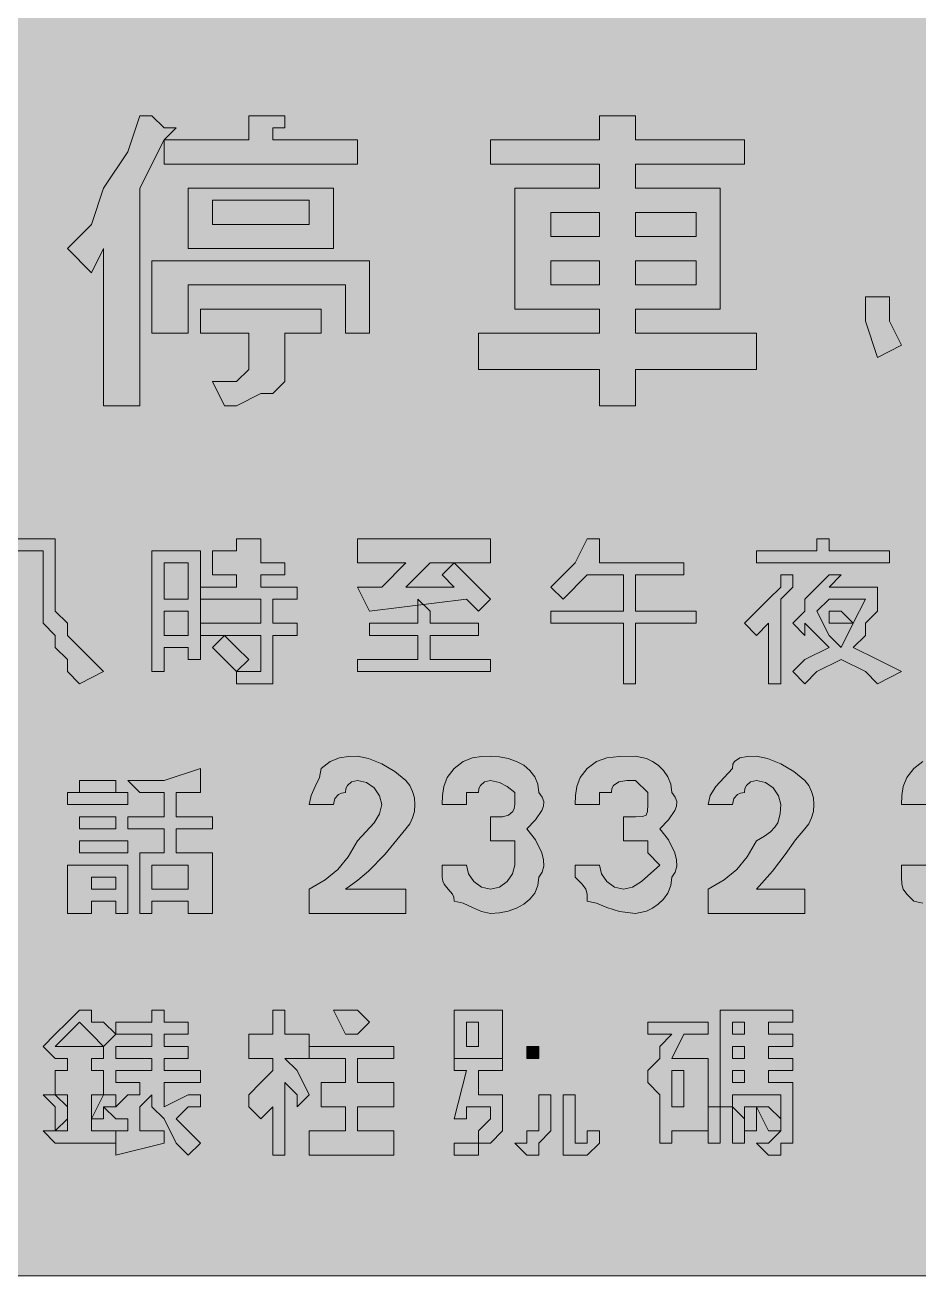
# Model space of a CAD drawing. Header units: metres. Extents: x 10 to 558, y 11 to 260.
# Drawn here: x 284 to 372.7, y 11.3 to 135.5 of the extents above; entities that cross this region are included whole.
import ezdxf

# ---------------------------------------------------------------- set-up
doc = ezdxf.new("R2010")
doc.units = ezdxf.units.M
doc.layers.add('FILL_BLUE_0000FF', color=7, linetype='Continuous', true_color=0x0000ff)
doc.layers.add('FILL_WHITE_FFFFFF', color=7, linetype='Continuous', true_color=0xffffff)

msp = doc.modelspace()

# ---------------------------------------------------------------- hatches: boundary and pattern name
at = {"layer": 'FILL_BLUE_0000FF', "true_color": 0x0000ff}
h = msp.add_hatch(color=7, dxfattribs=at)
h.dxf.hatch_style = 1
h.paths.add_polyline_path([(551.8, 259.63), (552.54, 259.47), (553.8, 258.93), (554.83, 258.16), (555.75, 257.28), (556.54, 256.78), (557.14, 256.19), (557.56, 255.55), (557.85, 254.88), (558.11, 253.57), (558.15, 252.48), (558.15, 18.48), (558.15, 16.08), (557.44, 15.2), (556.95, 14.43), (556.46, 13.89), (556.15, 13.73), (555.75, 13.68), (555.3, 12.89), (554.83, 12.29), (554.34, 11.87), (553.8, 11.58), (552.54, 11.32), (550.95, 11.28), (16.95, 11.28), (13.35, 11.28), (13.3, 11.68), (13.14, 11.99), (12.6, 12.48), (11.83, 12.97), (10.95, 13.68), (10.26, 14.6), (9.9, 15.63), (9.77, 16.89), (9.75, 18.48), (9.75, 252.48), (9.75, 254.88), (9.8, 255.28), (9.94, 255.59), (10.35, 256.08), (10.76, 256.57), (10.9, 256.88), (10.95, 257.28), (11.83, 257.47), (12.6, 257.88), (13.35, 258.48), (14.25, 258.67), (15.15, 259.08), (16.05, 259.49), (16.95, 259.68), (550.95, 259.68), (551.8, 259.63)])
at = {"layer": 'FILL_WHITE_FFFFFF', "true_color": 0xffffff}
h = msp.add_hatch(color=7, dxfattribs=at)
h.dxf.hatch_style = 1
h.paths.add_polyline_path([(297.75, 125.28), (298.95, 125.28), (297.75, 124.08), (295.35, 119.28), (295.35, 97.68), (291.75, 97.68), (291.75, 113.28), (290.55, 110.88), (288.15, 113.28), (290.55, 115.68), (291.75, 119.28), (294.15, 122.88), (295.35, 126.48), (296.55, 126.48), (297.75, 125.28)])
h = msp.add_hatch(color=7, dxfattribs=at)
h.dxf.hatch_style = 1
h.paths.add_polyline_path([(308.55, 126.48), (309.75, 126.48), (309.75, 125.28), (308.55, 125.28), (308.55, 124.08), (316.95, 124.08), (316.95, 121.68), (297.75, 121.68), (297.75, 124.08), (306.15, 124.08), (306.15, 126.48), (308.55, 126.48)])
h = msp.add_hatch(color=7, dxfattribs=at)
h.dxf.hatch_style = 1
h.paths.add_polyline_path([(344.55, 124.08), (355.35, 124.08), (355.35, 121.68), (344.55, 121.68), (344.55, 119.28), (352.95, 119.28), (352.95, 107.28), (344.55, 107.28), (344.55, 104.88), (356.55, 104.88), (356.55, 101.28), (344.55, 101.28), (344.55, 97.68), (340.95, 97.68), (340.95, 101.28), (328.95, 101.28), (328.95, 104.88), (340.95, 104.88), (340.95, 107.28), (332.55, 107.28), (332.55, 119.28), (340.95, 119.28), (340.95, 121.68), (330.15, 121.68), (330.15, 124.08), (340.95, 124.08), (340.95, 126.48), (344.55, 126.48), (344.55, 125.28), (344.55, 124.08)])
h.paths.add_polyline_path([(340.95, 114.48), (340.95, 116.88), (336.15, 116.88), (336.15, 114.48), (340.95, 114.48)], flags=16)
h.paths.add_polyline_path([(336.15, 109.68), (340.95, 109.68), (340.95, 112.08), (336.15, 112.08), (336.15, 109.68)], flags=16)
h.paths.add_polyline_path([(344.55, 116.88), (344.55, 114.48), (350.55, 114.48), (350.55, 116.88), (344.55, 116.88)], flags=16)
h.paths.add_polyline_path([(350.55, 112.08), (344.55, 112.08), (344.55, 109.68), (350.55, 109.68), (350.55, 112.08)], flags=16)
h = msp.add_hatch(color=7, dxfattribs=at)
h.dxf.hatch_style = 1
h.paths.add_polyline_path([(314.55, 113.28), (300.15, 113.28), (300.15, 119.28), (314.55, 119.28), (314.55, 113.28)])
h.paths.add_polyline_path([(312.15, 118.08), (302.55, 118.08), (302.55, 115.68), (312.15, 115.68), (312.15, 118.08)], flags=16)
h = msp.add_hatch(color=7, dxfattribs=at)
h.dxf.hatch_style = 1
h.paths.add_polyline_path([(318.15, 112.08), (318.15, 104.88), (315.75, 104.88), (315.75, 109.68), (300.15, 109.68), (300.15, 104.88), (296.55, 104.88), (296.55, 112.08), (318.15, 112.08)])
h = msp.add_hatch(color=7, dxfattribs=at)
h.dxf.hatch_style = 1
h.paths.add_polyline_path([(369.75, 106.08), (370.95, 103.68), (368.55, 102.48), (367.35, 106.08), (367.35, 108.48), (369.75, 108.48), (369.75, 106.08)])
h = msp.add_hatch(color=7, dxfattribs=at)
h.dxf.hatch_style = 1
h.paths.add_polyline_path([(313.35, 107.28), (313.35, 104.88), (309.75, 104.88), (309.75, 102.48), (309.75, 100.08), (308.55, 98.88), (307.35, 98.88), (304.95, 97.68), (303.75, 97.68), (302.55, 100.08), (303.75, 100.08), (304.95, 100.08), (306.15, 101.28), (306.15, 102.48), (306.15, 104.88), (301.35, 104.88), (301.35, 107.28), (313.35, 107.28)])
h = msp.add_hatch(color=7, dxfattribs=at)
h.dxf.hatch_style = 1
h.paths.add_polyline_path([(286.95, 84.48), (286.95, 80.88), (286.95, 79.68), (286.95, 78.48), (286.95, 77.28), (288.15, 76.08), (288.15, 74.88), (289.35, 73.68), (290.55, 72.48), (291.75, 71.28), (289.35, 70.08), (288.15, 71.28), (288.15, 72.48), (286.95, 73.68), (286.95, 74.88), (285.75, 76.08), (285.75, 78.48), (285.75, 79.68), (285.75, 80.88), (285.75, 83.28), (280.95, 83.28), (280.95, 84.48), (286.95, 84.48)])
h = msp.add_hatch(color=7, dxfattribs=at)
h.dxf.hatch_style = 1
h.paths.add_polyline_path([(304.95, 80.88), (302.55, 80.88), (302.55, 83.28), (304.95, 83.28), (304.95, 84.48), (307.35, 84.48), (307.35, 82.08), (309.75, 82.08), (309.75, 80.88), (307.35, 80.88), (307.35, 79.68), (310.95, 79.68), (310.95, 78.48), (308.55, 78.48), (308.55, 76.08), (310.95, 76.08), (310.95, 74.88), (308.55, 74.88), (308.55, 71.28), (308.55, 70.08), (307.35, 70.08), (306.15, 70.08), (304.95, 70.08), (304.95, 71.28), (306.15, 71.28), (307.35, 71.28), (307.35, 72.48), (307.35, 74.88), (301.35, 74.88), (301.35, 76.08), (307.35, 76.08), (307.35, 78.48), (301.35, 78.48), (301.35, 79.68), (304.95, 79.68), (304.95, 80.88)])
h = msp.add_hatch(color=7, dxfattribs=at)
h.dxf.hatch_style = 1
h.paths.add_polyline_path([(330.15, 78.48), (328.95, 77.28), (327.75, 78.48), (318.15, 77.28), (316.95, 79.68), (319.35, 79.68), (321.75, 82.08), (316.95, 82.08), (316.95, 84.48), (330.15, 84.48), (330.15, 82.08), (326.55, 82.08), (328.95, 79.68), (330.15, 78.48)])
h.paths.add_polyline_path([(324.15, 82.08), (321.75, 79.68), (326.55, 79.68), (325.35, 80.88), (326.55, 82.08), (324.15, 82.08)], flags=16)
h = msp.add_hatch(color=7, dxfattribs=at)
h.dxf.hatch_style = 1
h.paths.add_polyline_path([(340.95, 82.08), (349.35, 82.08), (349.35, 80.88), (344.55, 80.88), (344.55, 77.28), (350.55, 77.28), (350.55, 76.08), (344.55, 76.08), (344.55, 70.08), (343.35, 70.08), (343.35, 76.08), (336.15, 76.08), (336.15, 77.28), (343.35, 77.28), (343.35, 80.88), (339.75, 80.88), (337.35, 78.48), (336.15, 79.68), (338.55, 82.08), (339.75, 84.48), (340.95, 84.48), (340.95, 83.28), (340.95, 82.08)])
h = msp.add_hatch(color=7, dxfattribs=at)
h.dxf.hatch_style = 1
h.paths.add_polyline_path([(362.55, 83.28), (362.55, 84.48), (363.75, 84.48), (363.75, 83.28), (369.75, 83.28), (369.75, 82.08), (356.55, 82.08), (356.55, 83.28), (362.55, 83.28)])
h = msp.add_hatch(color=7, dxfattribs=at)
h.dxf.hatch_style = 1
h.paths.add_polyline_path([(300.15, 72.48), (300.15, 73.68), (297.75, 73.68), (297.75, 71.28), (296.55, 71.28), (296.55, 72.48), (296.55, 83.28), (301.35, 83.28), (301.35, 72.48), (300.15, 72.48)])
h.paths.add_polyline_path([(297.75, 82.08), (297.75, 78.48), (300.15, 78.48), (300.15, 82.08), (297.75, 82.08)], flags=16)
h.paths.add_polyline_path([(300.15, 77.28), (297.75, 77.28), (297.75, 74.88), (300.15, 74.88), (300.15, 77.28)], flags=16)
h = msp.add_hatch(color=7, dxfattribs=at)
h.dxf.hatch_style = 1
h.paths.add_polyline_path([(358.95, 78.48), (358.95, 70.08), (357.75, 70.08), (357.75, 76.08), (356.55, 74.88), (355.35, 76.08), (356.55, 77.28), (357.75, 78.48), (358.95, 79.68), (358.95, 80.88), (360.15, 80.88), (360.15, 79.68), (358.95, 78.48)])
h = msp.add_hatch(color=7, dxfattribs=at)
h.dxf.hatch_style = 1
h.paths.add_polyline_path([(368.55, 79.68), (368.55, 78.48), (368.55, 77.28), (367.35, 76.08), (367.35, 74.88), (366.15, 73.68), (368.55, 72.48), (370.95, 71.28), (368.55, 70.08), (367.35, 71.28), (364.95, 72.48), (362.55, 71.28), (361.35, 70.08), (360.15, 71.28), (361.35, 72.48), (363.75, 73.68), (361.35, 76.08), (361.35, 74.88), (360.15, 76.08), (361.35, 77.28), (361.35, 78.48), (362.55, 79.68), (363.75, 80.88), (364.95, 80.88), (363.75, 79.68), (367.35, 79.68), (368.55, 79.68)])
h.paths.add_polyline_path([(366.15, 76.08), (367.35, 78.48), (363.75, 78.48), (362.55, 77.28), (363.75, 74.88), (364.95, 73.68), (366.15, 76.08)], flags=16)
h = msp.add_hatch(color=7, dxfattribs=at)
h.dxf.hatch_style = 1
h.paths.add_polyline_path([(316.95, 72.48), (322.95, 72.48), (322.95, 74.88), (318.15, 74.88), (318.15, 76.08), (322.95, 76.08), (322.95, 78.48), (324.15, 77.28), (324.15, 76.08), (328.95, 76.08), (328.95, 74.88), (324.15, 74.88), (324.15, 72.48), (330.15, 72.48), (330.15, 71.28), (316.95, 71.28), (316.95, 72.48)])
h = msp.add_hatch(color=7, dxfattribs=at)
h.dxf.hatch_style = 1
h.paths.add_polyline_path([(363.75, 76.08), (363.75, 77.28), (364.95, 77.28), (366.15, 76.08), (364.95, 76.08), (363.75, 76.08)])
h = msp.add_hatch(color=7, dxfattribs=at)
h.dxf.hatch_style = 1
h.paths.add_polyline_path([(304.95, 73.68), (306.15, 72.48), (304.95, 71.28), (303.75, 72.48), (302.55, 73.68), (303.75, 74.88), (304.95, 73.68)])
h = msp.add_hatch(color=7, dxfattribs=at)
h.dxf.hatch_style = 1
h.paths.add_polyline_path([(312.15, 58.08), (312.34, 58.98), (312.75, 59.88), (313.16, 60.78), (313.35, 61.68), (314.25, 62.37), (315.15, 62.73), (316.05, 62.86), (316.95, 62.88), (318.04, 62.67), (319.35, 62.13), (320.66, 61.36), (321.75, 60.48), (322.14, 59.98), (322.42, 59.39), (322.59, 58.75), (322.65, 58.08), (322.59, 57.41), (322.42, 56.77), (322.14, 56.18), (321.75, 55.68), (319.65, 53.13), (318.04, 51.46), (316.99, 50.58), (315.75, 49.68), (321.75, 49.68), (321.75, 47.28), (312.15, 47.28), (312.15, 49.68), (313.74, 50.6), (315, 51.63), (316.03, 52.89), (316.95, 54.48), (318.6, 56.28), (319.14, 57.18), (319.35, 58.08), (319.14, 58.96), (318.6, 59.73), (317.83, 60.27), (316.95, 60.48), (316.35, 60.33), (315.94, 59.97), (315.8, 59.68), (315.75, 59.28), (315.35, 59.23), (315.06, 59.09), (314.7, 58.68), (314.55, 58.08), (312.15, 58.08)])
h = msp.add_hatch(color=7, dxfattribs=at)
h.dxf.hatch_style = 1
h.paths.add_polyline_path([(332.55, 53.28), (332.55, 54.48), (331.35, 54.48), (330.15, 54.48), (330.15, 56.88), (331.35, 56.88), (331.95, 57.03), (332.36, 57.39), (332.5, 57.68), (332.55, 58.08), (332.55, 59.28), (331.8, 59.88), (331.03, 60.29), (330.15, 60.48), (329.55, 60.33), (329.14, 59.97), (329, 59.68), (328.95, 59.28), (327.75, 59.28), (327.75, 58.08), (325.35, 58.08), (325.37, 58.98), (325.5, 59.88), (325.86, 60.78), (326.55, 61.68), (327.45, 62.37), (328.35, 62.73), (329.25, 62.86), (330.15, 62.88), (331.05, 62.82), (331.91, 62.65), (332.72, 62.37), (333.45, 61.98), (334.06, 61.47), (334.54, 60.85), (334.84, 60.12), (334.95, 59.28), (335.29, 58.83), (335.44, 58.38), (335.41, 57.93), (335.25, 57.48), (334.61, 56.58), (333.75, 55.68), (334.61, 54.59), (335.25, 53.28), (335.41, 52.61), (335.44, 51.97), (335.29, 51.38), (334.95, 50.88), (334.84, 50.04), (334.54, 49.3), (334.06, 48.69), (333.45, 48.18), (332.72, 47.79), (331.91, 47.5), (331.05, 47.34), (330.15, 47.28), (329.25, 47.47), (328.35, 47.88), (327.45, 48.29), (326.55, 48.48), (326.5, 48.88), (326.36, 49.19), (325.95, 49.68), (325.54, 50.17), (325.4, 50.48), (325.35, 50.88), (325.35, 52.08), (327.75, 52.08), (327.96, 51.2), (328.5, 50.43), (329.27, 49.89), (330.15, 49.68), (331.03, 49.89), (331.8, 50.43), (332.34, 51.2), (332.55, 52.08), (332.55, 53.28)])
h = msp.add_hatch(color=7, dxfattribs=at)
h.dxf.hatch_style = 1
h.paths.add_polyline_path([(345.75, 53.28), (345.75, 54.48), (344.55, 54.48), (343.35, 54.48), (343.35, 56.88), (344.55, 56.88), (345.24, 56.9), (345.6, 57.03), (345.73, 57.39), (345.75, 58.08), (345.75, 59.28), (344.55, 60.48), (343.67, 60.46), (342.9, 60.33), (342.36, 59.97), (342.2, 59.68), (342.15, 59.28), (340.95, 59.28), (340.95, 58.08), (338.55, 58.08), (338.57, 58.98), (338.7, 59.88), (339.06, 60.78), (339.75, 61.68), (340.67, 62.37), (341.7, 62.73), (342.96, 62.86), (344.55, 62.88), (345.62, 62.65), (346.22, 62.37), (346.8, 61.98), (347.33, 61.47), (347.76, 60.85), (348.04, 60.12), (348.15, 59.28), (348.49, 58.83), (348.64, 58.38), (348.61, 57.93), (348.45, 57.48), (347.81, 56.58), (346.95, 55.68), (347.81, 54.59), (348.45, 53.28), (348.61, 52.61), (348.64, 51.97), (348.49, 51.38), (348.15, 50.88), (348.04, 50.04), (347.76, 49.3), (347.33, 48.69), (346.8, 48.18), (346.22, 47.79), (345.62, 47.5), (344.55, 47.28), (342.96, 47.47), (341.7, 47.88), (340.67, 48.29), (339.75, 48.48), (339.73, 49.19), (339.6, 49.68), (339.24, 50.17), (338.55, 50.88), (338.55, 52.08), (340.95, 52.08), (341.16, 51.2), (341.7, 50.43), (342.47, 49.89), (343.35, 49.68), (344.25, 49.89), (345.15, 50.43), (346.95, 52.08), (345.75, 53.28)])
h = msp.add_hatch(color=7, dxfattribs=at)
h.dxf.hatch_style = 1
h.paths.add_polyline_path([(351.75, 58.08), (351.96, 58.98), (352.5, 59.88), (354.15, 61.68), (354.2, 62.08), (354.36, 62.37), (354.9, 62.73), (355.67, 62.86), (356.55, 62.88), (357.64, 62.67), (358.95, 62.13), (360.26, 61.36), (361.35, 60.48), (361.74, 59.98), (362.02, 59.39), (362.19, 58.75), (362.25, 58.08), (362.19, 57.41), (362.02, 56.77), (361.74, 56.18), (361.35, 55.68), (360.43, 54.57), (359.4, 53.13), (358.14, 51.46), (356.55, 49.68), (361.35, 49.68), (361.35, 47.28), (351.75, 47.28), (351.75, 49.68), (353.34, 50.6), (354.6, 51.63), (355.63, 52.89), (356.55, 54.48), (357.34, 54.93), (357.94, 55.38), (358.36, 55.83), (358.65, 56.28), (358.91, 57.18), (358.95, 58.08), (358.74, 58.96), (358.2, 59.73), (357.43, 60.27), (356.55, 60.48), (355.95, 60.33), (355.54, 59.97), (355.4, 59.68), (355.35, 59.28), (354.95, 59.23), (354.66, 59.09), (354.3, 58.68), (354.15, 58.08), (351.75, 58.08)])
h = msp.add_hatch(color=7, dxfattribs=at)
h.dxf.hatch_style = 1
h.paths.add_polyline_path([(378.15, 53.28), (378.13, 53.97), (378, 54.33), (377.64, 54.46), (376.95, 54.48), (374.55, 54.48), (374.55, 56.88), (376.95, 56.88), (377.55, 57.03), (377.96, 57.39), (378.1, 57.68), (378.15, 58.08), (378.15, 59.28), (377.4, 59.88), (376.63, 60.29), (375.75, 60.48), (375, 60.33), (374.23, 59.97), (373.35, 59.28), (373.35, 58.08), (370.95, 58.08), (370.97, 58.98), (371.1, 59.88), (371.46, 60.78), (372.15, 61.68), (373.05, 62.37), (373.95, 62.73), (374.85, 62.86), (375.75, 62.88), (376.6, 62.82), (377.34, 62.65), (378.01, 62.37), (378.6, 61.98), (379.14, 61.47), (379.63, 60.85), (380.55, 59.28), (380.53, 58.38), (380.4, 57.48), (380.04, 56.58), (379.35, 55.68), (380.21, 54.59), (380.85, 53.28), (381.01, 52.61), (381.04, 51.97), (380.89, 51.38), (380.55, 50.88), (379.63, 49.3), (379.14, 48.69), (378.6, 48.18), (378.01, 47.79), (377.34, 47.5), (376.6, 47.34), (375.75, 47.28), (374.85, 47.47), (373.95, 47.88), (373.05, 48.29), (372.15, 48.48), (371.46, 49.19), (371.1, 49.68), (370.97, 50.17), (370.95, 50.88), (370.95, 52.08), (373.35, 52.08), (373.56, 51.2), (374.1, 50.43), (374.87, 49.89), (375.75, 49.68), (376.63, 49.89), (377.4, 50.43), (377.94, 51.2), (378.15, 52.08), (378.15, 53.28)])
h = msp.add_hatch(color=7, dxfattribs=at)
h.dxf.hatch_style = 1
h.paths.add_polyline_path([(301.35, 61.68), (301.35, 60.48), (301.35, 59.28), (300.15, 59.28), (298.95, 59.28), (298.95, 56.88), (302.55, 56.88), (302.55, 55.68), (298.95, 55.68), (298.95, 53.28), (302.55, 53.28), (302.55, 47.28), (300.15, 47.28), (300.15, 48.48), (296.55, 48.48), (296.55, 47.28), (295.35, 47.28), (295.35, 53.28), (297.75, 53.28), (297.75, 55.68), (294.15, 55.68), (294.15, 56.88), (297.75, 56.88), (297.75, 59.28), (295.35, 59.28), (294.15, 60.48), (297.75, 60.48), (301.35, 61.68)])
h.paths.add_polyline_path([(300.15, 52.08), (296.55, 52.08), (296.55, 49.68), (300.15, 49.68), (300.15, 52.08)], flags=16)
h = msp.add_hatch(color=7, dxfattribs=at)
h.dxf.hatch_style = 1
h.paths.add_polyline_path([(292.95, 60.48), (292.95, 59.28), (289.35, 59.28), (289.35, 60.48), (292.95, 60.48)])
h = msp.add_hatch(color=7, dxfattribs=at)
h.dxf.hatch_style = 1
h.paths.add_polyline_path([(294.15, 59.28), (294.15, 58.08), (288.15, 58.08), (288.15, 59.28), (294.15, 59.28)])
h = msp.add_hatch(color=7, dxfattribs=at)
h.dxf.hatch_style = 1
h.paths.add_polyline_path([(292.95, 56.88), (292.95, 55.68), (289.35, 55.68), (289.35, 56.88), (292.95, 56.88)])
h = msp.add_hatch(color=7, dxfattribs=at)
h.dxf.hatch_style = 1
h.paths.add_polyline_path([(294.15, 54.48), (294.15, 53.28), (289.35, 53.28), (289.35, 54.48), (294.15, 54.48)])
h = msp.add_hatch(color=7, dxfattribs=at)
h.dxf.hatch_style = 1
h.paths.add_polyline_path([(294.15, 52.08), (294.15, 47.28), (292.95, 47.28), (292.95, 48.48), (290.55, 48.48), (290.55, 47.28), (288.15, 47.28), (288.15, 52.08), (294.15, 52.08)])
h.paths.add_polyline_path([(292.95, 50.88), (290.55, 50.88), (290.55, 49.68), (292.95, 49.68), (292.95, 50.88)], flags=16)
h = msp.add_hatch(color=7, dxfattribs=at)
h.dxf.hatch_style = 1
h.paths.add_polyline_path([(291.75, 31.68), (291.75, 29.28), (290.55, 29.28), (290.55, 25.68), (292.95, 25.68), (292.95, 24.48), (286.95, 24.48), (285.75, 25.68), (288.15, 25.68), (288.15, 29.28), (286.95, 29.28), (286.95, 31.68), (288.15, 31.68), (288.15, 32.88), (286.95, 32.88), (285.75, 34.08), (286.95, 35.28), (288.15, 36.48), (289.35, 37.68), (290.55, 37.68), (290.55, 36.48), (291.75, 36.48), (292.95, 35.28), (291.75, 34.08), (291.75, 32.88), (290.55, 32.88), (290.55, 31.68), (291.75, 31.68)])
h.paths.add_polyline_path([(290.55, 35.28), (289.35, 36.48), (288.15, 35.28), (286.95, 34.08), (291.75, 34.08), (290.55, 35.28)], flags=16)
h = msp.add_hatch(color=7, dxfattribs=at)
h.dxf.hatch_style = 1
h.paths.add_polyline_path([(296.55, 36.48), (296.55, 37.68), (297.75, 37.68), (297.75, 36.48), (300.15, 36.48), (300.15, 35.28), (297.75, 35.28), (297.75, 34.08), (300.15, 34.08), (300.15, 32.88), (297.75, 32.88), (297.75, 31.68), (301.35, 31.68), (301.35, 30.48), (297.75, 30.48), (297.75, 29.28), (297.75, 28.08), (300.15, 29.28), (301.35, 29.28), (301.35, 28.08), (300.15, 28.08), (298.95, 26.88), (300.15, 25.68), (301.35, 24.48), (300.15, 23.28), (298.95, 24.48), (297.75, 26.88), (296.55, 28.08), (296.55, 29.28), (295.35, 28.08), (295.35, 25.68), (297.75, 25.68), (297.75, 24.48), (292.95, 23.28), (292.95, 25.68), (294.15, 25.68), (294.15, 26.88), (292.95, 26.88), (291.75, 28.08), (292.95, 28.08), (294.15, 29.28), (295.35, 29.28), (295.35, 30.48), (292.95, 30.48), (292.95, 31.68), (296.55, 31.68), (296.55, 32.88), (292.95, 32.88), (292.95, 34.08), (296.55, 34.08), (296.55, 35.28), (292.95, 35.28), (292.95, 36.48), (296.55, 36.48)])
h = msp.add_hatch(color=7, dxfattribs=at)
h.dxf.hatch_style = 1
h.paths.add_polyline_path([(306.15, 28.08), (306.15, 29.28), (307.35, 30.48), (308.55, 31.68), (308.55, 32.88), (306.15, 32.88), (306.15, 35.28), (308.55, 35.28), (308.55, 37.68), (309.75, 37.68), (309.75, 35.28), (312.15, 35.28), (312.15, 32.88), (309.75, 32.88), (310.95, 31.68), (312.15, 29.28), (310.95, 28.08), (310.95, 29.28), (309.75, 30.48), (309.75, 23.28), (308.55, 23.28), (308.55, 28.08), (307.35, 26.88), (306.15, 28.08)])
h = msp.add_hatch(color=7, dxfattribs=at)
h.dxf.hatch_style = 1
h.paths.add_polyline_path([(316.95, 37.68), (318.15, 36.48), (316.95, 35.28), (315.75, 35.28), (314.55, 37.68), (315.75, 37.68), (316.95, 37.68)])
h = msp.add_hatch(color=7, dxfattribs=at)
h.dxf.hatch_style = 1
h.paths.add_polyline_path([(331.35, 32.88), (326.55, 32.88), (326.55, 37.68), (331.35, 37.68), (331.35, 32.88)])
h.paths.add_polyline_path([(328.95, 36.48), (327.75, 36.48), (327.75, 34.08), (328.95, 34.08), (328.95, 36.48)], flags=16)
h = msp.add_hatch(color=7, dxfattribs=at)
h.dxf.hatch_style = 1
h.paths.add_polyline_path([(357.75, 35.28), (360.15, 35.28), (360.15, 34.08), (357.75, 34.08), (357.75, 32.88), (360.15, 32.88), (360.15, 31.68), (357.75, 31.68), (357.75, 30.48), (360.15, 30.48), (360.15, 29.28), (360.15, 28.08), (360.15, 26.88), (360.15, 25.68), (360.15, 24.48), (358.95, 24.48), (358.95, 23.28), (357.75, 23.28), (356.55, 24.48), (357.75, 24.48), (358.95, 25.68), (358.95, 26.88), (358.95, 28.08), (358.95, 29.28), (354.15, 29.28), (354.15, 28.08), (352.95, 28.08), (352.95, 37.68), (360.15, 37.68), (360.15, 36.48), (357.75, 36.48), (357.75, 35.28)])
h.paths.add_polyline_path([(354.15, 30.48), (355.35, 30.48), (355.35, 31.68), (354.15, 31.68), (354.15, 30.48)], flags=16)
h.paths.add_polyline_path([(354.15, 36.48), (354.15, 35.28), (355.35, 35.28), (355.35, 36.48), (354.15, 36.48)], flags=16)
h.paths.add_polyline_path([(355.35, 34.08), (354.15, 34.08), (354.15, 32.88), (355.35, 32.88), (355.35, 34.08)], flags=16)
h = msp.add_hatch(color=7, dxfattribs=at)
h.dxf.hatch_style = 1
h.paths.add_polyline_path([(346.95, 32.88), (346.95, 34.08), (348.15, 35.28), (345.75, 35.28), (345.75, 36.48), (351.75, 36.48), (351.75, 35.28), (349.35, 35.28), (348.15, 32.88), (351.75, 32.88), (351.75, 25.68), (349.35, 25.68), (348.15, 25.68), (348.15, 24.48), (346.95, 24.48), (346.95, 29.28), (345.75, 30.48), (345.75, 31.68), (346.95, 32.88)])
h.paths.add_polyline_path([(349.35, 31.68), (348.15, 31.68), (348.15, 28.08), (349.35, 28.08), (349.35, 31.68)], flags=16)
h = msp.add_hatch(color=7, dxfattribs=at)
h.dxf.hatch_style = 1
h.paths.add_polyline_path([(320.55, 34.08), (320.55, 32.88), (316.95, 32.88), (316.95, 30.48), (320.55, 30.48), (320.55, 28.08), (316.95, 28.08), (316.95, 25.68), (320.55, 25.68), (320.55, 23.28), (312.15, 23.28), (312.15, 25.68), (315.75, 25.68), (315.75, 28.08), (313.35, 28.08), (313.35, 30.48), (315.75, 30.48), (315.75, 32.88), (312.15, 32.88), (312.15, 34.08), (320.55, 34.08)])
h = msp.add_hatch(color=7, dxfattribs=at)
h.dxf.hatch_style = 1
h.paths.add_polyline_path([(333.75, 34.08), (334.95, 34.08), (334.95, 32.88), (333.75, 32.88), (333.75, 34.08)])
h = msp.add_hatch(color=7, dxfattribs=at)
h.dxf.hatch_style = 1
h.paths.add_polyline_path([(330.15, 28.08), (327.75, 28.08), (327.75, 26.88), (326.55, 26.88), (327.75, 31.68), (326.55, 31.68), (326.55, 32.88), (331.35, 32.88), (331.35, 31.68), (328.95, 31.68), (328.95, 29.28), (331.35, 29.28), (331.35, 28.08), (331.35, 26.88), (331.35, 25.68), (330.15, 24.48), (328.95, 24.48), (328.95, 25.68), (330.15, 26.88), (330.15, 28.08)])
h = msp.add_hatch(color=7, dxfattribs=at)
h.dxf.hatch_style = 1
h.paths.add_polyline_path([(288.15, 28.08), (288.15, 26.88), (286.95, 25.68), (286.95, 28.08), (285.75, 29.28), (286.95, 29.28), (288.15, 28.08)])
h = msp.add_hatch(color=7, dxfattribs=at)
h.dxf.hatch_style = 1
h.paths.add_polyline_path([(291.75, 29.28), (292.95, 29.28), (292.95, 28.08), (291.75, 28.08), (291.75, 26.88), (290.55, 26.88), (291.75, 29.28)])
h = msp.add_hatch(color=7, dxfattribs=at)
h.dxf.hatch_style = 1
h.paths.add_polyline_path([(333.75, 24.48), (333.75, 25.68), (334.95, 25.68), (334.95, 26.88), (334.95, 29.28), (336.15, 29.28), (336.15, 28.08), (336.15, 26.88), (336.15, 25.68), (334.95, 24.48), (334.95, 23.28), (333.75, 23.28), (332.55, 24.48), (333.75, 24.48)])
h = msp.add_hatch(color=7, dxfattribs=at)
h.dxf.hatch_style = 1
h.paths.add_polyline_path([(338.55, 29.28), (338.55, 28.08), (338.55, 25.68), (338.55, 24.48), (339.75, 24.48), (339.75, 25.68), (340.95, 25.68), (340.95, 24.48), (339.75, 23.28), (338.55, 23.28), (337.35, 23.28), (337.35, 24.48), (337.35, 25.68), (337.35, 29.28), (338.55, 29.28)])
h = msp.add_hatch(color=7, dxfattribs=at)
h.dxf.hatch_style = 1
h.paths.add_polyline_path([(351.75, 28.08), (352.95, 28.08), (352.95, 25.68), (352.95, 24.48), (351.75, 24.48), (351.75, 28.08)])
h = msp.add_hatch(color=7, dxfattribs=at)
h.dxf.hatch_style = 1
h.paths.add_polyline_path([(354.15, 28.08), (355.35, 26.88), (355.35, 24.48), (354.15, 24.48), (354.15, 28.08)])
h = msp.add_hatch(color=7, dxfattribs=at)
h.dxf.hatch_style = 1
h.paths.add_polyline_path([(355.35, 28.08), (356.55, 28.08), (356.55, 26.88), (356.55, 25.68), (355.35, 25.68), (355.35, 28.08)])
h = msp.add_hatch(color=7, dxfattribs=at)
h.dxf.hatch_style = 1
h.paths.add_polyline_path([(356.55, 28.08), (357.75, 28.08), (358.95, 26.88), (358.95, 25.68), (357.75, 25.68), (356.55, 28.08)])
h = msp.add_hatch(color=7, dxfattribs=at)
h.dxf.hatch_style = 1
h.paths.add_polyline_path([(326.55, 23.28), (326.55, 24.48), (327.75, 24.48), (328.95, 24.48), (328.95, 23.28), (327.75, 23.28), (326.55, 23.28)])

# ---------------------------------------------------------------- linework, layer by layer
at = {"layer": 'FILL_BLUE_0000FF', "lineweight": 0, "true_color": 0x0000ff}
msp.add_lwpolyline([(550.95, 11.28), (16.95, 11.28)], dxfattribs=at)
at = {"layer": 'FILL_WHITE_FFFFFF', "lineweight": 0, "true_color": 0xffffff}
for points in [[(297.75, 125.28), (298.95, 125.28), (297.75, 124.08), (295.35, 119.28), (295.35, 97.68), (291.75, 97.68), (291.75, 113.28), (290.55, 110.88), (288.15, 113.28), (290.55, 115.68), (291.75, 119.28), (294.15, 122.88), (295.35, 126.48), (296.55, 126.48)], [(308.55, 126.48), (309.75, 126.48), (309.75, 125.28), (308.55, 125.28), (308.55, 124.08), (316.95, 124.08), (316.95, 121.68), (297.75, 121.68), (297.75, 124.08), (306.15, 124.08), (306.15, 126.48)], [(344.55, 124.08), (355.35, 124.08), (355.35, 121.68), (344.55, 121.68), (344.55, 119.28), (352.95, 119.28), (352.95, 107.28), (344.55, 107.28), (344.55, 104.88), (356.55, 104.88), (356.55, 101.28), (344.55, 101.28), (344.55, 97.68), (340.95, 97.68), (340.95, 101.28), (328.95, 101.28), (328.95, 104.88), (340.95, 104.88), (340.95, 107.28), (332.55, 107.28), (332.55, 119.28), (340.95, 119.28), (340.95, 121.68), (330.15, 121.68), (330.15, 124.08), (340.95, 124.08), (340.95, 126.48), (344.55, 126.48), (344.55, 125.28)], [(314.55, 113.28), (300.15, 113.28), (300.15, 119.28), (314.55, 119.28)], [(312.15, 118.08), (302.55, 118.08), (302.55, 115.68), (312.15, 115.68)], [(340.95, 114.48), (340.95, 116.88), (336.15, 116.88), (336.15, 114.48)], [(344.55, 116.88), (344.55, 114.48), (350.55, 114.48), (350.55, 116.88)], [(318.15, 112.08), (318.15, 104.88), (315.75, 104.88), (315.75, 109.68), (300.15, 109.68), (300.15, 104.88), (296.55, 104.88), (296.55, 112.08)], [(336.15, 109.68), (340.95, 109.68), (340.95, 112.08), (336.15, 112.08)], [(350.55, 112.08), (344.55, 112.08), (344.55, 109.68), (350.55, 109.68)], [(369.75, 106.08), (370.95, 103.68), (368.55, 102.48), (367.35, 106.08), (367.35, 108.48), (369.75, 108.48)], [(313.35, 107.28), (313.35, 104.88), (309.75, 104.88), (309.75, 102.48), (309.75, 100.08), (308.55, 98.88), (307.35, 98.88), (304.95, 97.68), (303.75, 97.68), (302.55, 100.08), (303.75, 100.08), (304.95, 100.08), (306.15, 101.28), (306.15, 102.48), (306.15, 104.88), (301.35, 104.88), (301.35, 107.28)], [(286.95, 84.48), (286.95, 80.88), (286.95, 79.68), (286.95, 78.48), (286.95, 77.28), (288.15, 76.08), (288.15, 74.88), (289.35, 73.68), (290.55, 72.48), (291.75, 71.28), (289.35, 70.08), (288.15, 71.28), (288.15, 72.48), (286.95, 73.68), (286.95, 74.88), (285.75, 76.08), (285.75, 78.48), (285.75, 79.68), (285.75, 80.88), (285.75, 83.28), (280.95, 83.28), (280.95, 84.48)], [(304.95, 80.88), (302.55, 80.88), (302.55, 83.28), (304.95, 83.28), (304.95, 84.48), (307.35, 84.48), (307.35, 82.08), (309.75, 82.08), (309.75, 80.88), (307.35, 80.88), (307.35, 79.68), (310.95, 79.68), (310.95, 78.48), (308.55, 78.48), (308.55, 76.08), (310.95, 76.08), (310.95, 74.88), (308.55, 74.88), (308.55, 71.28), (308.55, 70.08), (307.35, 70.08), (306.15, 70.08), (304.95, 70.08), (304.95, 71.28), (306.15, 71.28), (307.35, 71.28), (307.35, 72.48), (307.35, 74.88), (301.35, 74.88), (301.35, 76.08), (307.35, 76.08), (307.35, 78.48), (301.35, 78.48), (301.35, 79.68), (304.95, 79.68)], [(330.15, 78.48), (328.95, 77.28), (327.75, 78.48), (318.15, 77.28), (316.95, 79.68), (319.35, 79.68), (321.75, 82.08), (316.95, 82.08), (316.95, 84.48), (330.15, 84.48), (330.15, 82.08), (326.55, 82.08), (328.95, 79.68)], [(340.95, 82.08), (349.35, 82.08), (349.35, 80.88), (344.55, 80.88), (344.55, 77.28), (350.55, 77.28), (350.55, 76.08), (344.55, 76.08), (344.55, 70.08), (343.35, 70.08), (343.35, 76.08), (336.15, 76.08), (336.15, 77.28), (343.35, 77.28), (343.35, 80.88), (339.75, 80.88), (337.35, 78.48), (336.15, 79.68), (338.55, 82.08), (339.75, 84.48), (340.95, 84.48), (340.95, 83.28)], [(362.55, 83.28), (362.55, 84.48), (363.75, 84.48), (363.75, 83.28), (369.75, 83.28), (369.75, 82.08), (356.55, 82.08), (356.55, 83.28)], [(300.15, 72.48), (300.15, 73.68), (297.75, 73.68), (297.75, 71.28), (296.55, 71.28), (296.55, 72.48), (296.55, 83.28), (301.35, 83.28), (301.35, 72.48)], [(297.75, 82.08), (297.75, 78.48), (300.15, 78.48), (300.15, 82.08)], [(324.15, 82.08), (321.75, 79.68), (326.55, 79.68), (325.35, 80.88), (326.55, 82.08)], [(358.95, 78.48), (358.95, 70.08), (357.75, 70.08), (357.75, 76.08), (356.55, 74.88), (355.35, 76.08), (356.55, 77.28), (357.75, 78.48), (358.95, 79.68), (358.95, 80.88), (360.15, 80.88), (360.15, 79.68)], [(368.55, 79.68), (368.55, 78.48), (368.55, 77.28), (367.35, 76.08), (367.35, 74.88), (366.15, 73.68), (368.55, 72.48), (370.95, 71.28), (368.55, 70.08), (367.35, 71.28), (364.95, 72.48), (362.55, 71.28), (361.35, 70.08), (360.15, 71.28), (361.35, 72.48), (363.75, 73.68), (361.35, 76.08), (361.35, 74.88), (360.15, 76.08), (361.35, 77.28), (361.35, 78.48), (362.55, 79.68), (363.75, 80.88), (364.95, 80.88), (363.75, 79.68), (367.35, 79.68)], [(316.95, 72.48), (322.95, 72.48), (322.95, 74.88), (318.15, 74.88), (318.15, 76.08), (322.95, 76.08), (322.95, 78.48), (324.15, 77.28), (324.15, 76.08), (328.95, 76.08), (328.95, 74.88), (324.15, 74.88), (324.15, 72.48), (330.15, 72.48), (330.15, 71.28), (316.95, 71.28)], [(366.15, 76.08), (367.35, 78.48), (363.75, 78.48), (362.55, 77.28), (363.75, 74.88), (364.95, 73.68)], [(300.15, 77.28), (297.75, 77.28), (297.75, 74.88), (300.15, 74.88)], [(363.75, 76.08), (363.75, 77.28), (364.95, 77.28), (366.15, 76.08), (364.95, 76.08)], [(304.95, 73.68), (306.15, 72.48), (304.95, 71.28), (303.75, 72.48), (302.55, 73.68), (303.75, 74.88)], [(312.15, 58.08), (312.34, 58.98), (312.75, 59.88), (313.16, 60.78), (313.35, 61.68), (314.25, 62.37), (315.15, 62.73), (316.05, 62.86), (316.95, 62.88), (318.04, 62.67), (319.35, 62.13), (320.66, 61.36), (321.75, 60.48), (322.14, 59.98), (322.42, 59.39), (322.59, 58.75), (322.65, 58.08), (322.59, 57.41), (322.42, 56.77), (322.14, 56.18), (321.75, 55.68), (319.65, 53.13), (318.04, 51.46), (316.99, 50.58), (315.75, 49.68), (321.75, 49.68), (321.75, 47.28), (312.15, 47.28), (312.15, 49.68), (313.74, 50.6), (315, 51.63), (316.03, 52.89), (316.95, 54.48), (318.6, 56.28), (319.14, 57.18), (319.35, 58.08), (319.14, 58.96), (318.6, 59.73), (317.83, 60.27), (316.95, 60.48), (316.35, 60.33), (315.94, 59.97), (315.8, 59.68), (315.75, 59.28), (315.35, 59.23), (315.06, 59.09), (314.7, 58.68), (314.55, 58.08)], [(332.55, 53.28), (332.55, 54.48), (331.35, 54.48), (330.15, 54.48), (330.15, 56.88), (331.35, 56.88), (331.95, 57.03), (332.36, 57.39), (332.5, 57.68), (332.55, 58.08), (332.55, 59.28), (331.8, 59.88), (331.03, 60.29), (330.15, 60.48), (329.55, 60.33), (329.14, 59.97), (329, 59.68), (328.95, 59.28), (327.75, 59.28), (327.75, 58.08), (325.35, 58.08), (325.37, 58.98), (325.5, 59.88), (325.86, 60.78), (326.55, 61.68), (327.45, 62.37), (328.35, 62.73), (329.25, 62.86), (330.15, 62.88), (331.05, 62.82), (331.91, 62.65), (332.72, 62.37), (333.45, 61.98), (334.06, 61.47), (334.54, 60.85), (334.84, 60.12), (334.95, 59.28), (335.29, 58.83), (335.44, 58.38), (335.41, 57.93), (335.25, 57.48), (334.61, 56.58), (333.75, 55.68), (334.61, 54.59), (335.25, 53.28), (335.41, 52.61), (335.44, 51.97), (335.29, 51.38), (334.95, 50.88), (334.84, 50.04), (334.54, 49.3), (334.06, 48.69), (333.45, 48.18), (332.72, 47.79), (331.91, 47.5), (331.05, 47.34), (330.15, 47.28), (329.25, 47.47), (328.35, 47.88), (327.45, 48.29), (326.55, 48.48), (326.5, 48.88), (326.36, 49.19), (325.95, 49.68), (325.54, 50.17), (325.4, 50.48), (325.35, 50.88), (325.35, 52.08), (327.75, 52.08), (327.96, 51.2), (328.5, 50.43), (329.27, 49.89), (330.15, 49.68), (331.03, 49.89), (331.8, 50.43), (332.34, 51.2), (332.55, 52.08)], [(345.75, 53.28), (345.75, 54.48), (344.55, 54.48), (343.35, 54.48), (343.35, 56.88), (344.55, 56.88), (345.24, 56.9), (345.6, 57.03), (345.73, 57.39), (345.75, 58.08), (345.75, 59.28), (344.55, 60.48), (343.67, 60.46), (342.9, 60.33), (342.36, 59.97), (342.2, 59.68), (342.15, 59.28), (340.95, 59.28), (340.95, 58.08), (338.55, 58.08), (338.57, 58.98), (338.7, 59.88), (339.06, 60.78), (339.75, 61.68), (340.67, 62.37), (341.7, 62.73), (342.96, 62.86), (344.55, 62.88), (345.62, 62.65), (346.22, 62.37), (346.8, 61.98), (347.33, 61.47), (347.76, 60.85), (348.04, 60.12), (348.15, 59.28), (348.49, 58.83), (348.64, 58.38), (348.61, 57.93), (348.45, 57.48), (347.81, 56.58), (346.95, 55.68), (347.81, 54.59), (348.45, 53.28), (348.61, 52.61), (348.64, 51.97), (348.49, 51.38), (348.15, 50.88), (348.04, 50.04), (347.76, 49.3), (347.33, 48.69), (346.8, 48.18), (346.22, 47.79), (345.62, 47.5), (344.55, 47.28), (342.96, 47.47), (341.7, 47.88), (340.67, 48.29), (339.75, 48.48), (339.73, 49.19), (339.6, 49.68), (339.24, 50.17), (338.55, 50.88), (338.55, 52.08), (340.95, 52.08), (341.16, 51.2), (341.7, 50.43), (342.47, 49.89), (343.35, 49.68), (344.25, 49.89), (345.15, 50.43), (346.95, 52.08)], [(351.75, 58.08), (351.96, 58.98), (352.5, 59.88), (354.15, 61.68), (354.2, 62.08), (354.36, 62.37), (354.9, 62.73), (355.67, 62.86), (356.55, 62.88), (357.64, 62.67), (358.95, 62.13), (360.26, 61.36), (361.35, 60.48), (361.74, 59.98), (362.02, 59.39), (362.19, 58.75), (362.25, 58.08), (362.19, 57.41), (362.02, 56.77), (361.74, 56.18), (361.35, 55.68), (360.43, 54.57), (359.4, 53.13), (358.14, 51.46), (356.55, 49.68), (361.35, 49.68), (361.35, 47.28), (351.75, 47.28), (351.75, 49.68), (353.34, 50.6), (354.6, 51.63), (355.63, 52.89), (356.55, 54.48), (357.34, 54.93), (357.94, 55.38), (358.36, 55.83), (358.65, 56.28), (358.91, 57.18), (358.95, 58.08), (358.74, 58.96), (358.2, 59.73), (357.43, 60.27), (356.55, 60.48), (355.95, 60.33), (355.54, 59.97), (355.4, 59.68), (355.35, 59.28), (354.95, 59.23), (354.66, 59.09), (354.3, 58.68), (354.15, 58.08)], [(301.35, 61.68), (301.35, 60.48), (301.35, 59.28), (300.15, 59.28), (298.95, 59.28), (298.95, 56.88), (302.55, 56.88), (302.55, 55.68), (298.95, 55.68), (298.95, 53.28), (302.55, 53.28), (302.55, 47.28), (300.15, 47.28), (300.15, 48.48), (296.55, 48.48), (296.55, 47.28), (295.35, 47.28), (295.35, 53.28), (297.75, 53.28), (297.75, 55.68), (294.15, 55.68), (294.15, 56.88), (297.75, 56.88), (297.75, 59.28), (295.35, 59.28), (294.15, 60.48), (297.75, 60.48)], [(292.95, 60.48), (292.95, 59.28), (289.35, 59.28), (289.35, 60.48)], [(294.15, 59.28), (294.15, 58.08), (288.15, 58.08), (288.15, 59.28)], [(292.95, 56.88), (292.95, 55.68), (289.35, 55.68), (289.35, 56.88)], [(294.15, 54.48), (294.15, 53.28), (289.35, 53.28), (289.35, 54.48)], [(294.15, 52.08), (294.15, 47.28), (292.95, 47.28), (292.95, 48.48), (290.55, 48.48), (290.55, 47.28), (288.15, 47.28), (288.15, 52.08)], [(300.15, 52.08), (296.55, 52.08), (296.55, 49.68), (300.15, 49.68)], [(292.95, 50.88), (290.55, 50.88), (290.55, 49.68), (292.95, 49.68)], [(291.75, 31.68), (291.75, 29.28), (290.55, 29.28), (290.55, 25.68), (292.95, 25.68), (292.95, 24.48), (286.95, 24.48), (285.75, 25.68), (288.15, 25.68), (288.15, 29.28), (286.95, 29.28), (286.95, 31.68), (288.15, 31.68), (288.15, 32.88), (286.95, 32.88), (285.75, 34.08), (286.95, 35.28), (288.15, 36.48), (289.35, 37.68), (290.55, 37.68), (290.55, 36.48), (291.75, 36.48), (292.95, 35.28), (291.75, 34.08), (291.75, 32.88), (290.55, 32.88), (290.55, 31.68)], [(296.55, 36.48), (296.55, 37.68), (297.75, 37.68), (297.75, 36.48), (300.15, 36.48), (300.15, 35.28), (297.75, 35.28), (297.75, 34.08), (300.15, 34.08), (300.15, 32.88), (297.75, 32.88), (297.75, 31.68), (301.35, 31.68), (301.35, 30.48), (297.75, 30.48), (297.75, 29.28), (297.75, 28.08), (300.15, 29.28), (301.35, 29.28), (301.35, 28.08), (300.15, 28.08), (298.95, 26.88), (300.15, 25.68), (301.35, 24.48), (300.15, 23.28), (298.95, 24.48), (297.75, 26.88), (296.55, 28.08), (296.55, 29.28), (295.35, 28.08), (295.35, 25.68), (297.75, 25.68), (297.75, 24.48), (292.95, 23.28), (292.95, 25.68), (294.15, 25.68), (294.15, 26.88), (292.95, 26.88), (291.75, 28.08), (292.95, 28.08), (294.15, 29.28), (295.35, 29.28), (295.35, 30.48), (292.95, 30.48), (292.95, 31.68), (296.55, 31.68), (296.55, 32.88), (292.95, 32.88), (292.95, 34.08), (296.55, 34.08), (296.55, 35.28), (292.95, 35.28), (292.95, 36.48)], [(306.15, 28.08), (306.15, 29.28), (307.35, 30.48), (308.55, 31.68), (308.55, 32.88), (306.15, 32.88), (306.15, 35.28), (308.55, 35.28), (308.55, 37.68), (309.75, 37.68), (309.75, 35.28), (312.15, 35.28), (312.15, 32.88), (309.75, 32.88), (310.95, 31.68), (312.15, 29.28), (310.95, 28.08), (310.95, 29.28), (309.75, 30.48), (309.75, 23.28), (308.55, 23.28), (308.55, 28.08), (307.35, 26.88)], [(316.95, 37.68), (318.15, 36.48), (316.95, 35.28), (315.75, 35.28), (314.55, 37.68), (315.75, 37.68)], [(331.35, 32.88), (326.55, 32.88), (326.55, 37.68), (331.35, 37.68)], [(357.75, 35.28), (360.15, 35.28), (360.15, 34.08), (357.75, 34.08), (357.75, 32.88), (360.15, 32.88), (360.15, 31.68), (357.75, 31.68), (357.75, 30.48), (360.15, 30.48), (360.15, 29.28), (360.15, 28.08), (360.15, 26.88), (360.15, 25.68), (360.15, 24.48), (358.95, 24.48), (358.95, 23.28), (357.75, 23.28), (356.55, 24.48), (357.75, 24.48), (358.95, 25.68), (358.95, 26.88), (358.95, 28.08), (358.95, 29.28), (354.15, 29.28), (354.15, 28.08), (352.95, 28.08), (352.95, 37.68), (360.15, 37.68), (360.15, 36.48), (357.75, 36.48)], [(290.55, 35.28), (289.35, 36.48), (288.15, 35.28), (286.95, 34.08), (291.75, 34.08)], [(328.95, 36.48), (327.75, 36.48), (327.75, 34.08), (328.95, 34.08)], [(346.95, 32.88), (346.95, 34.08), (348.15, 35.28), (345.75, 35.28), (345.75, 36.48), (351.75, 36.48), (351.75, 35.28), (349.35, 35.28), (348.15, 32.88), (351.75, 32.88), (351.75, 25.68), (349.35, 25.68), (348.15, 25.68), (348.15, 24.48), (346.95, 24.48), (346.95, 29.28), (345.75, 30.48), (345.75, 31.68)], [(354.15, 36.48), (354.15, 35.28), (355.35, 35.28), (355.35, 36.48)], [(320.55, 34.08), (320.55, 32.88), (316.95, 32.88), (316.95, 30.48), (320.55, 30.48), (320.55, 28.08), (316.95, 28.08), (316.95, 25.68), (320.55, 25.68), (320.55, 23.28), (312.15, 23.28), (312.15, 25.68), (315.75, 25.68), (315.75, 28.08), (313.35, 28.08), (313.35, 30.48), (315.75, 30.48), (315.75, 32.88), (312.15, 32.88), (312.15, 34.08)], [(333.75, 34.08), (334.95, 34.08), (334.95, 32.88), (333.75, 32.88)], [(355.35, 34.08), (354.15, 34.08), (354.15, 32.88), (355.35, 32.88)], [(330.15, 28.08), (327.75, 28.08), (327.75, 26.88), (326.55, 26.88), (327.75, 31.68), (326.55, 31.68), (326.55, 32.88), (331.35, 32.88), (331.35, 31.68), (328.95, 31.68), (328.95, 29.28), (331.35, 29.28), (331.35, 28.08), (331.35, 26.88), (331.35, 25.68), (330.15, 24.48), (328.95, 24.48), (328.95, 25.68), (330.15, 26.88)], [(349.35, 31.68), (348.15, 31.68), (348.15, 28.08), (349.35, 28.08)], [(354.15, 30.48), (355.35, 30.48), (355.35, 31.68), (354.15, 31.68)], [(288.15, 28.08), (288.15, 26.88), (286.95, 25.68), (286.95, 28.08), (285.75, 29.28), (286.95, 29.28)], [(291.75, 29.28), (292.95, 29.28), (292.95, 28.08), (291.75, 28.08), (291.75, 26.88), (290.55, 26.88)], [(333.75, 24.48), (333.75, 25.68), (334.95, 25.68), (334.95, 26.88), (334.95, 29.28), (336.15, 29.28), (336.15, 28.08), (336.15, 26.88), (336.15, 25.68), (334.95, 24.48), (334.95, 23.28), (333.75, 23.28), (332.55, 24.48)], [(338.55, 29.28), (338.55, 28.08), (338.55, 25.68), (338.55, 24.48), (339.75, 24.48), (339.75, 25.68), (340.95, 25.68), (340.95, 24.48), (339.75, 23.28), (338.55, 23.28), (337.35, 23.28), (337.35, 24.48), (337.35, 25.68), (337.35, 29.28)], [(351.75, 28.08), (352.95, 28.08), (352.95, 25.68), (352.95, 24.48), (351.75, 24.48)], [(354.15, 28.08), (355.35, 26.88), (355.35, 24.48), (354.15, 24.48)], [(355.35, 28.08), (356.55, 28.08), (356.55, 26.88), (356.55, 25.68), (355.35, 25.68)], [(356.55, 28.08), (357.75, 28.08), (358.95, 26.88), (358.95, 25.68), (357.75, 25.68)], [(326.55, 23.28), (326.55, 24.48), (327.75, 24.48), (328.95, 24.48), (328.95, 23.28), (327.75, 23.28)]]:
    msp.add_lwpolyline(points, close=True, dxfattribs=at)
for points in [[(373.35, 58.08), (370.95, 58.08), (370.97, 58.98), (371.1, 59.88), (371.46, 60.78), (372.15, 61.68), (373.05, 62.37)], [(373.05, 48.29), (372.15, 48.48), (371.46, 49.19), (371.1, 49.68), (370.97, 50.17), (370.95, 50.88), (370.95, 52.08), (373.35, 52.08)]]:
    msp.add_lwpolyline(points, dxfattribs=at)

doc.saveas('drawing.dxf')
